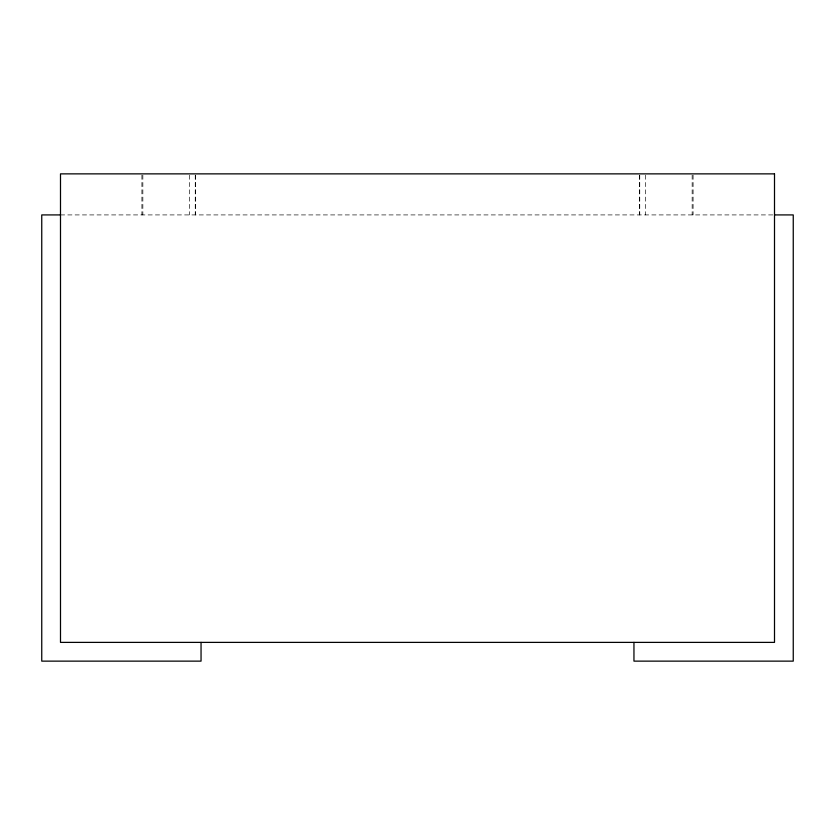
<?xml version="1.0" encoding="UTF-8"?>
<svg xmlns="http://www.w3.org/2000/svg" width="835" height="835" viewBox="0 0 835 835"><rect width="100%" height="100%" fill="white"/><g stroke="black" fill="none" stroke-linecap="round" stroke-linejoin="round"><path stroke-width="0.63" stroke-dasharray="4.17 3.13" d="M60.496 214.919L773.22 214.919M693.092 175.152L693.092 214.919M692.142 175.152L692.142 214.919M645.559 175.152L645.559 214.919M639.756 175.152L639.756 214.919M639.464 175.152L639.464 214.919M195.536 175.152L195.536 214.919M195.244 175.152L195.244 214.919M189.441 175.152L189.441 214.919M142.858 175.152L142.858 214.919M141.908 175.152L141.908 214.919"/><path stroke-width="1.25" d="M60.496 214.919L41.75 214.919L41.75 661.132L201.047 661.132L201.047 642.386M774.504 214.919L793.25 214.919L793.25 661.132L633.953 661.132L633.953 642.386M774.504 173.868L60.496 173.868L60.496 642.386L774.504 642.386L774.504 173.868"/></g></svg>
